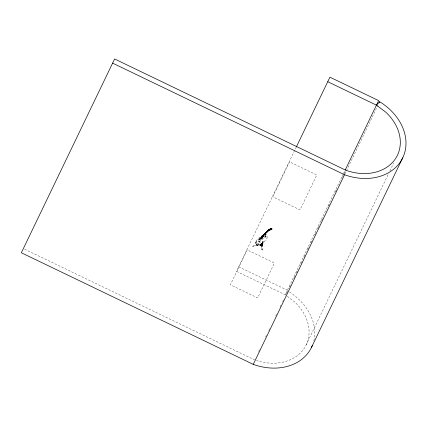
<?xml version="1.0" encoding="UTF-8"?>
<svg xmlns="http://www.w3.org/2000/svg" width="427" height="427" viewBox="0 0 427 427"><rect width="100%" height="100%" fill="white"/><g stroke="black" fill="none" stroke-linecap="round" stroke-linejoin="round"><path stroke-width="0.32" stroke-dasharray="2.13 1.6" d="M258.57 243.15L258.282 243.107L258.559 243.155M258.479 243.182L258.42 243.241M261.57 246.085L262.018 245.792L261.527 244.933M258.693 240.919L258.661 241.009C258.719 242.296 262.359 244.009 262.087 243.582M258.97 240.929L258.767 240.855M258.959 240.881L261.324 243.144L262.392 243.561M261.618 244.26L261.842 244.5A2.674 1.745 74 0 0 261.964 245.594L261.831 245.247A2.674 1.745 74 0 1 261.815 244.169C260.491 243.305 262.706 244.917 260.774 245.167M257.294 245.418C260.646 242.888 258.404 247.89 257.081 245.002M260.278 245.338L260.155 244.874L260.486 244.751A2.674 1.847 -10.8 0 0 261.473 244.287L262.488 243.203M256.547 244.799C259.717 241.709 262.706 236.222 267.793 236.825C265.284 240.876 262.311 245.328 256.686 244.97L254.951 242.05C258.116 238.88 261.431 234.53 266.432 234.434L267.74 236.681M269.384 230.233L269.037 230.228L271.983 229.043L270.211 230.041M268.7 230.313L269.384 230.142M269.309 229.988L270.291 229.694L269.234 230.367M270.28 229.699L270.841 229.24L270.59 229.625M261.991 249.213C260.929 250.457 263.56 250.265 262.365 249.192M261.911 249.277L261.671 245.237L262.087 245.274L262.231 249.299M261.345 245.333L262.29 243.886M260.112 244.938L260.433 244.516L261.281 244.794M260.646 245.221L260.892 245.803L261.543 245.738M261.927 244.169C263.123 245.488 261.687 241.597 261.233 244.751C261.975 245.424 262.194 243.972 262.226 243.465M262.968 242.381L261.826 245.077M262.84 242.274C261.58 242.883 264.414 242.477 263.069 241.463C262.215 240.833 261.687 241.981 262.445 242.531M261.911 244.756L262.333 245.493A2.674 1.745 74 0 1 262.21 244.393L262.301 244.03A2.674 1.745 74 0 0 262.311 245.109L262.194 245.973L261.815 245.023C263.278 244.137 261.473 243.203 262.039 244.383M263.059 242.643L262.616 241.858L262.829 241.271M270.803 229.774L270.339 229.902L271.647 229.283L271.166 229.571M270.569 229.534L270.649 229.881L270.873 229.352M272.319 229.005L270.996 229.529M271.449 229.069L271.353 229.379M256.926 241.602C255.421 241.335 255.522 246.528 257.081 244.895C256.953 245.509 257.817 245.546 257.081 244.895M257.193 245.087C255.656 245.285 256.317 242.381 256.889 241.597M261.788 243.598L261.698 243.662A2.674 1.847 -10.8 0 1 260.748 244.201C260 244.084 260.016 245.504 260.449 244.714L261.479 244.372L261.751 243.764M262.338 244.036L262.322 243.331M262.077 244.047L261.927 243.539M259.568 238.971L268.343 229.881L269.138 229.39L262.413 236.296L263.534 235.971L269.282 229.747L272.063 228.231L272.261 228.717L270.184 229.881A3.992 1.436 -17.9 0 0 269.127 230.393L265.402 234.38L265.775 236.622M261.97 245.664L261.65 245.669L262.178 245.589L261.628 244.874L262.098 244.271M260.23 244.927L260.422 244.575C261.094 244.201 261.943 245.279 261.276 245.845L261.628 245.984L261.954 244.933L262.029 245.632C262.13 246.838 261.911 243.705 261.345 245.845L262.194 245.973M262.306 243.427L262.701 242.952M262.392 243.294C262.157 244.324 263.806 243.209 262.712 242.952M261.868 244.297C258.655 247.324 264.462 242.584 262.343 243.267M269.72 229.059L268.503 229.865L259.744 239.045L261.1 238.645L259.515 238.864L259.632 239.221L260.022 239.072L259.728 238.805L258.655 239.451L258.927 239.446M270.307 228.707L268.652 229.817L259.856 238.928M259.056 241.036L258.661 241.009M261.132 245.76L261.602 245.989L261.132 245.76L261.436 245.13L261.201 245.573L260.385 245.29L261.025 245.114L261.548 245.616M261.18 244.933L260.481 244.901L260.321 245.397L260.507 245.045C261.5 245.306 261.89 243.438 261.468 244.73M259.653 238.848L259.846 239.163M260.321 238.693L260.7 238.917M261.127 245.205L261.612 244.18M260.854 245.6L261.271 245.034L260.998 245.456M296.263 147.123L236.478 271.342L285.172 294.779L286.709 295.938M343.383 173.821L285.172 294.779L286.784 293.066M343.511 173.559L344.952 170.56M258.655 351.49L259.52 349.692M265.589 337.09L266.453 335.291M268.764 330.487L269.629 328.689M275.693 316.087L276.563 314.288M280.027 307.088L280.891 305.284M282.626 301.686L283.491 299.882M286.96 292.682L287.825 290.883M289.559 287.28L290.424 285.482M293.888 278.281L294.753 276.482M296.487 272.88L297.934 269.88M300.821 263.881L301.686 262.077M303.997 257.278L304.862 255.479M307.75 249.475L308.62 247.676M310.931 242.878L311.795 241.074M314.683 235.074L315.548 233.275M317.859 228.472L318.723 226.673M321.616 220.674L323.058 217.674M328.544 206.268L329.991 203.268M335.478 191.867L336.919 188.867M342.406 177.467L343.852 174.467M344.141 173.864L345.875 170.266M345.005 173.741L346.158 171.339M346.446 170.741L378.215 104.732M306.175 344.877L388.773 173.25M389.931 170.848L393.683 163.05M261.831 244.137L261.223 245.189L262.093 243.678M260.486 238.976L260.118 238.72L268.642 229.801L272.063 228.231M261.65 245.146L261.65 246.043L261.105 246.032L260.096 244.863M261.105 244.463L260.406 244.377A2.674 1.847 -10.8 0 0 261.404 243.929L261.666 243.662L260.39 245.317M261.089 244.671L260.406 245.392L260.897 245.824M261.228 244.639L262.44 242.285M261.868 245.653L261.505 246.08L260.998 245.637M261.986 245.947L262.178 245.589M262.087 245.274L261.879 246.395M261.57 244.612L261.815 244.185L261.623 244.436M261.559 244.783L262.333 244.143M261.372 245.295L261.628 244.874M261.66 244.014L261.671 244.463M269.122 230.318L268.748 230.441M269.688 229.972L269.405 230.324M269.885 229.737C270.243 230.66 269.725 229.144 270.841 229.24M269.88 229.614L270.344 229.422L270.238 229.822M269.971 229.795L270.27 229.464M270.51 229.384L270.819 229.55M271.615 229.304L271.31 229.512M262.349 236.184A11.171 7.894 43.2 0 1 263.47 235.864L269.293 229.769L268.316 229.918L269.191 229.464M268.978 229.561L269.272 229.518L260.502 238.682M258.693 239.515L262.029 238.309L261.185 238.394A10.365 7.323 43.2 0 0 260.534 238.533A9.816 6.939 43.2 0 0 260.086 238.666A10.365 7.323 43.2 0 0 259.701 238.816L259.061 239.339M268.407 230.073L268.7 229.811M258.655 239.451L259.952 239.253C260.353 237.844 261.345 239.024 260.321 238.987M260.507 238.688L268.946 229.721L270.488 228.707L270.739 228.941L270.435 228.973M259.952 239.253L260.63 238.666M260.534 238.928C260.016 239.536 259.701 238.17 260.273 239.04M260.609 238.944L261.185 238.394M259.312 239.232L261.986 238.245M260.182 239.189L262.029 238.309M260.155 238.842L268.791 229.763L271.092 228.461M265.413 235.896L265.733 236.569A0.854 0.294 -34.3 0 1 265.679 236.905L265.199 237.044A15.996 11.305 43.2 0 0 263.667 234.989L264.612 234.001M267.451 231.039L268.46 229.982L269.293 229.769M260.139 244.794L260.651 244.591M260.523 244.938L260.422 244.575M271.166 229.47L271.609 229.246M259.813 245.018L260.086 244.756M256.728 241.447L257.001 241.351M270.59 229.726L270.35 229.464M269.592 229.272L269.095 229.678L268.962 229.342L269.272 229.518M269.896 229.144C269.207 229.79 269.843 228.248 269.709 229.422M270.264 228.813L270.462 229.037M269.544 229.294L270.019 229.31M269.64 229.187L269.923 229.176M270.238 228.915L270.494 228.717M269.827 229.875L270.424 229.726M270.83 229.47L270.627 229.561M269.095 229.683L269.773 229.214M271.278 228.642L271.113 228.344L271.182 228.68M271.23 228.541L271.396 228.573M270.19 229.966L269.912 229.939L270.275 229.838M263.406 241.986L262.162 241.458M268.925 230.27L268.973 230.238A3.992 0.342 -36.5 0 1 268.775 230.505M270.867 229.673L270.36 229.785M253.371 245.808L260.87 244.623L260.924 244.965L253.462 246.315M269.565 229.214L269.779 229.112M268.978 230.228L272.261 228.717M269.715 230.105L269.325 230.121L269.821 229.801M271.092 228.605L271.118 228.664M270.376 229.08L270.654 228.877M271.556 229.091L271.23 229.208M257.081 244.804L257.075 245.199M261.671 245.237L262.034 246.262M269.933 229.742L270.414 229.523M272.266 228.877L271.823 229.096M260.539 244.73L261.175 244.82M260.593 244.751L260.838 244.671A2.674 1.847 -10.8 0 0 261.756 244.137M269.352 230.036L269.661 229.945M263.667 234.989L264.724 234.685A15.996 11.305 43.2 0 0 265.679 236.905M261.874 246.064L262.055 245.947M253.467 246.368C251.386 246.56 253.713 245.434 253.419 246.123M261.746 244.036L262.221 244.116M259.781 244.874L260.924 244.965M262.205 243.347L262.13 243.742M262.098 249.176L262.402 249.181M262.242 249.315L261.938 249.309M260.95 245.381L260.294 245.258M261.804 245.984L262.146 246.048M261.724 246.005L262.066 246.069M262.039 244.121L261.682 243.913M261.164 245.851L260.716 245.589M238.666 266.806L287.355 290.237M24.552 249.176L254.609 359.892M261.239 245.013L261.692 245.728M261.457 245.093L261.943 244.997L261.852 244.671M269.896 229.891L270.131 229.806M287.222 296.322L294.406 301.729A45.732 36.183 25.7 0 1 304.419 348.005A45.732 36.183 25.7 0 1 256.43 360.521M261.655 244.393L262.146 244.265L261.602 243.758M254.951 242.05L255.084 242.216C260.523 242.547 263.753 238.138 266.432 234.434M268.471 230.004L268.348 229.902A8.188 5.786 43.2 0 1 269.154 229.705L269.229 229.838M270.649 228.632L270.846 229.123M257.273 245.13L257.358 245.632M260.075 244.746L260.134 245.055M260.07 244.682L260.139 245.103M265.199 237.044A0.854 0.294 -34.3 0 1 265.733 236.569M264.857 234.354A10.44 7.376 43.2 0 0 263.811 234.653A10.429 7.371 43.2 0 1 264.879 234.332M265.487 232.907A9.607 6.789 43.2 0 1 266.448 232.63M265.167 233.238A9.762 6.901 43.2 0 1 266.149 232.955M264.884 233.532A9.906 6.997 43.2 0 1 265.882 233.249A9.912 7.008 43.2 0 0 264.868 233.553M264.575 233.857A10.061 7.11 43.2 0 1 265.583 233.569M264.313 234.129A10.189 7.2 43.2 0 1 265.332 233.836M264.062 234.391A10.317 7.291 43.2 0 1 265.098 234.097M263.587 234.887A10.552 7.456 43.2 0 1 264.644 234.583M267.846 230.441A8.428 5.957 43.2 0 1 268.695 230.201M266.966 231.365A8.871 6.266 43.2 0 1 267.852 231.108M267.387 230.922A8.657 6.117 43.2 0 1 268.257 230.676M263.176 235.314A10.755 7.601 43.2 0 1 264.26 235.005M265.834 232.539A9.431 6.667 43.2 0 1 266.784 232.272M265.818 232.56A9.442 6.672 43.2 0 1 266.763 232.288M262.637 235.88A11.027 7.793 43.2 0 1 263.742 235.565M262.995 235.507A10.846 7.665 43.2 0 1 264.083 235.197M262.808 235.699A10.942 7.734 43.2 0 1 263.907 235.384A10.931 7.723 43.2 0 0 262.829 235.677M289.495 292.047A51.614 40.837 25.7 0 1 313.706 341.253M247.19 249.902L230.399 284.793L257.652 297.907L274.444 263.016L247.19 249.902M289.549 161.881L272.757 196.778L300.01 209.892L316.802 175.001L289.549 161.881M261.751 237.433A1.26 0.347 -30.2 0 0 263.464 236.232A1.26 0.347 -30.2 0 0 261.874 236.686A1.26 0.347 -30.2 0 0 261.751 237.433M261.783 237.487A1.26 0.347 -30.2 0 0 263.496 236.286A1.26 0.347 -30.2 0 0 261.906 236.739A1.26 0.347 -30.2 0 0 261.783 237.487M261.516 237.679A1.74 0.48 -30.2 0 0 263.886 236.019A1.74 0.48 -30.2 0 0 261.687 236.649A1.74 0.48 -30.2 0 0 261.516 237.679M261.441 237.764A1.9 0.523 -30.2 0 0 264.025 235.95A1.9 0.523 -30.2 0 0 261.623 236.638A1.9 0.523 -30.2 0 0 261.441 237.764M264.446 234.802A10.659 7.531 43.2 0 0 263.374 235.106A10.648 7.526 43.2 0 1 264.462 234.781M263.614 235.704A11.097 7.841 43.2 0 0 262.498 236.024A11.107 7.846 43.2 0 1 263.592 235.725M267.115 231.909A9.255 6.544 43.2 0 0 266.186 232.176A9.245 6.533 43.2 0 1 267.131 231.888M267.467 231.53A9.074 6.41 43.2 0 0 266.555 231.792A9.063 6.405 43.2 0 1 267.483 231.509"/><path stroke-width="0.64" d="M296.423 146.787L329.927 77.175L378.621 100.607L345.24 169.957M376.433 105.149L385.666 112.098A45.732 36.183 25.7 0 1 395.258 159.015A45.732 36.183 25.7 0 1 345.875 170.266L114.617 58.969L21.35 252.757L253.259 364.37L344.525 174.739A51.614 40.837 25.7 0 0 402.736 157.798A51.614 40.837 25.7 0 0 379.662 101.733L376.433 105.149L327.744 81.712M379.085 102.928L379.662 101.733M311.475 347.423L402.736 157.798M112.611 63.127L344.525 174.739M312.27 345.635A51.614 40.837 25.7 0 1 253.259 364.37"/></g></svg>
